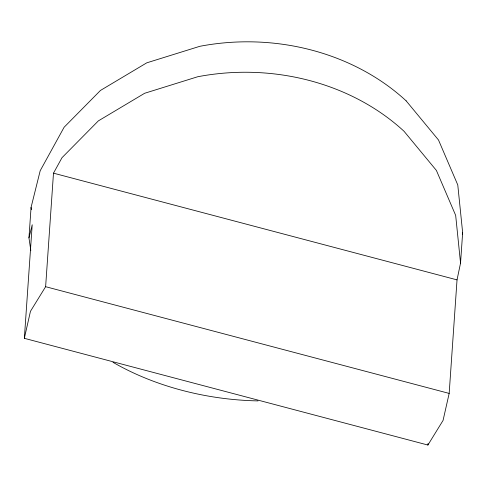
<?xml version="1.0" encoding="UTF-8"?>
<svg xmlns="http://www.w3.org/2000/svg" width="487" height="487" viewBox="0 0 487 487"><rect width="100%" height="100%" fill="white"/><g stroke="black" fill="none" stroke-linecap="round" stroke-linejoin="round"><path stroke-width="0.73" d="M30.809 250.488L28.958 237.851L31.065 207.413L40.196 170.724L64.114 127.241L100.456 90.448L146.751 62.835L199.847 46.302A214.323 180.202 0.3 0 1 406.152 100.852M406.146 100.858L438.501 139.994L457.774 184.944L462.65 232.64L460.544 263.077L457.031 279.885L449.172 393.417L443.06 420.427L427.896 445.045L24.35 338.319L32.209 224.787L28.958 237.851M24.35 338.319L30.462 311.309L45.626 286.691L53.491 173.165L62.001 157.685L98.35 120.886L144.645 93.273L197.74 76.739A214.323 180.202 0.3 0 1 404.046 131.289L436.395 170.432L455.668 215.382L460.544 263.077M427.896 445.045L428 443.529M462.34 234.119L462.65 232.64M53.491 173.165L457.031 279.885M45.626 286.691L449.172 393.417M31.065 207.413L31.393 209.647M258.025 400.898A214.323 141.498 6.6 0 1 112.972 362.291"/></g></svg>
